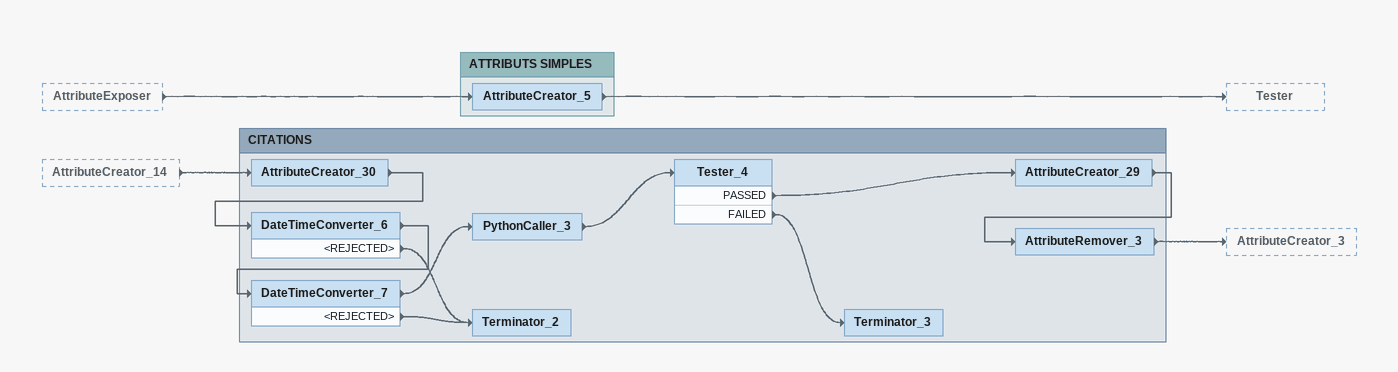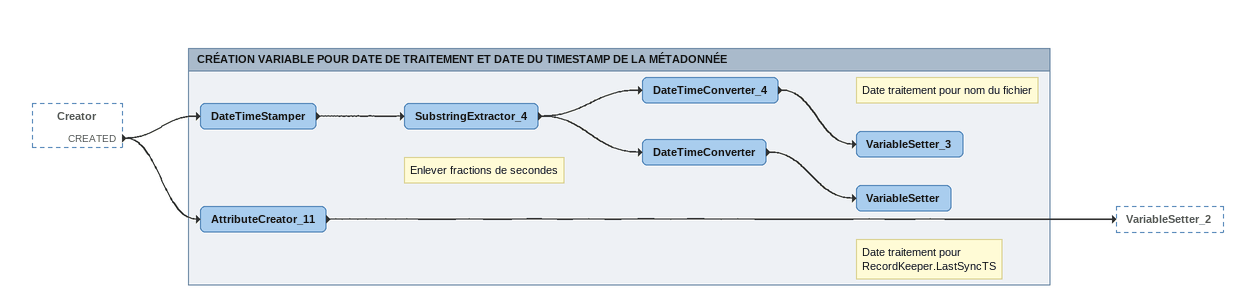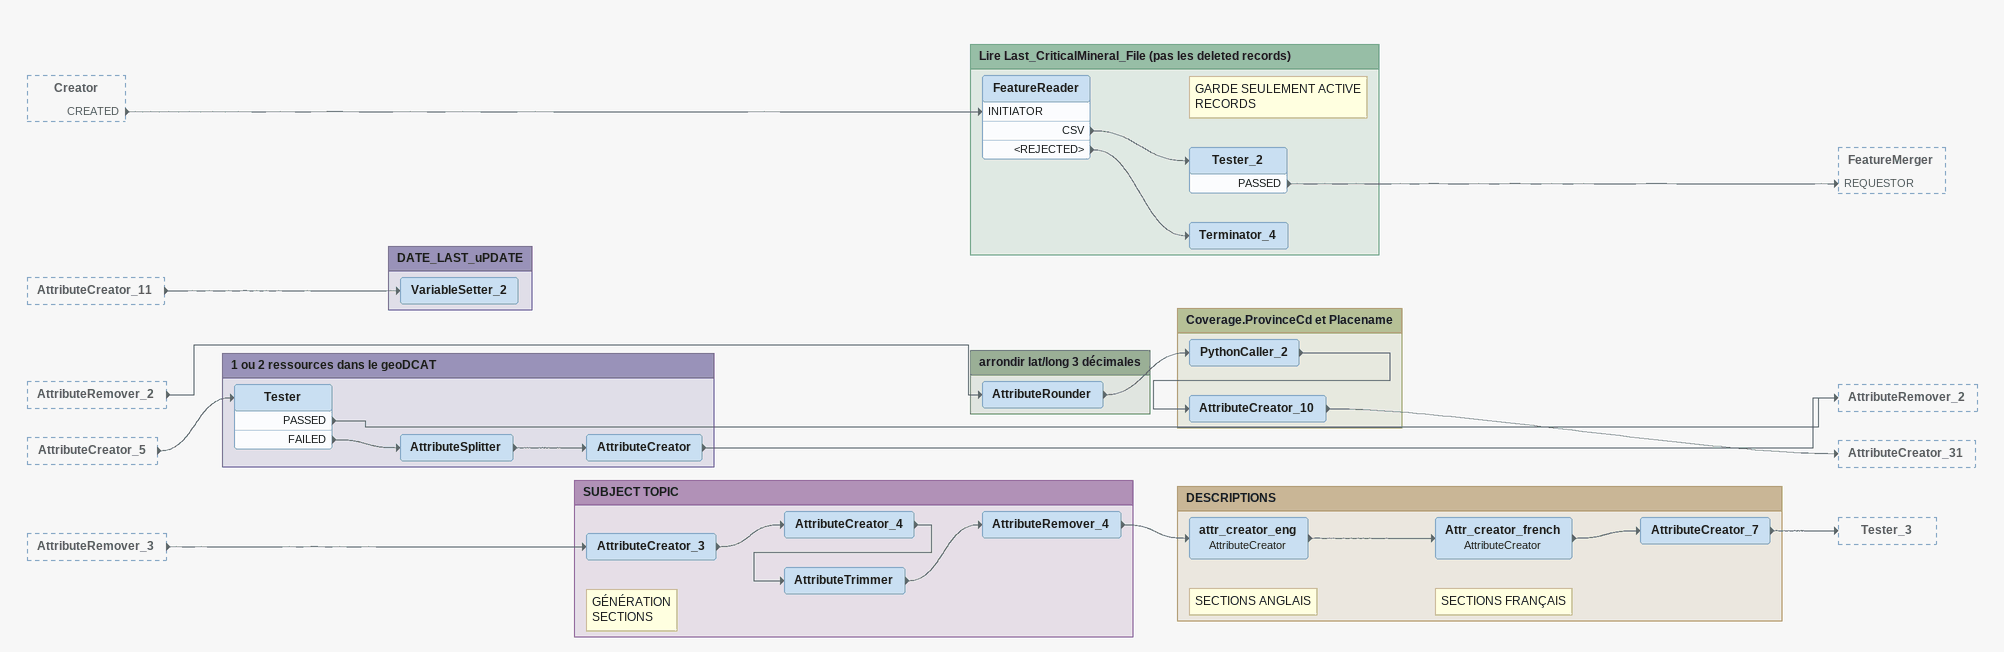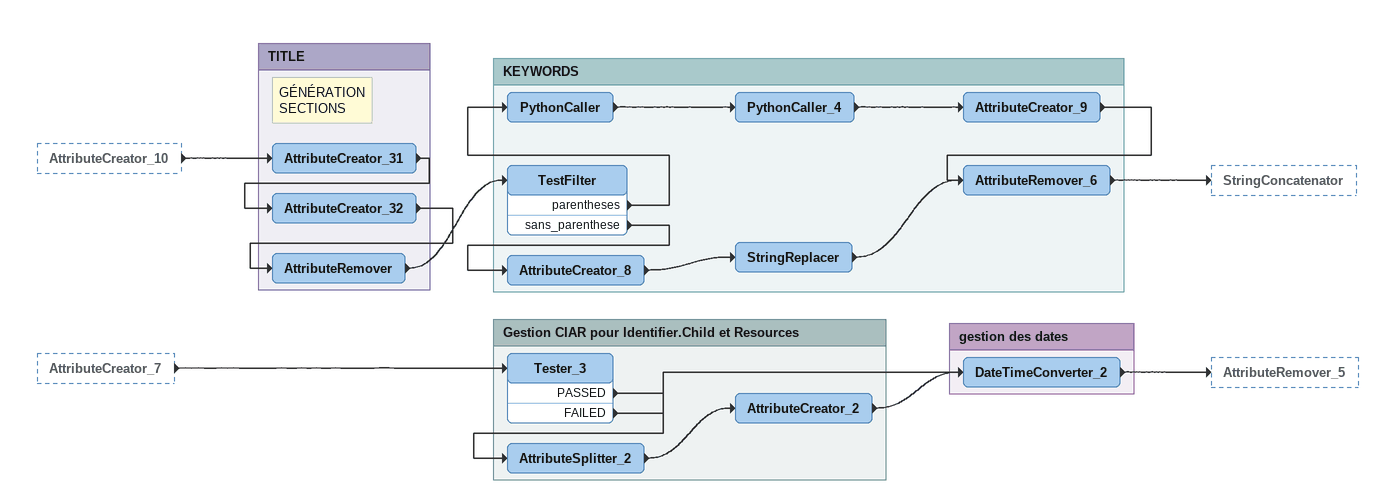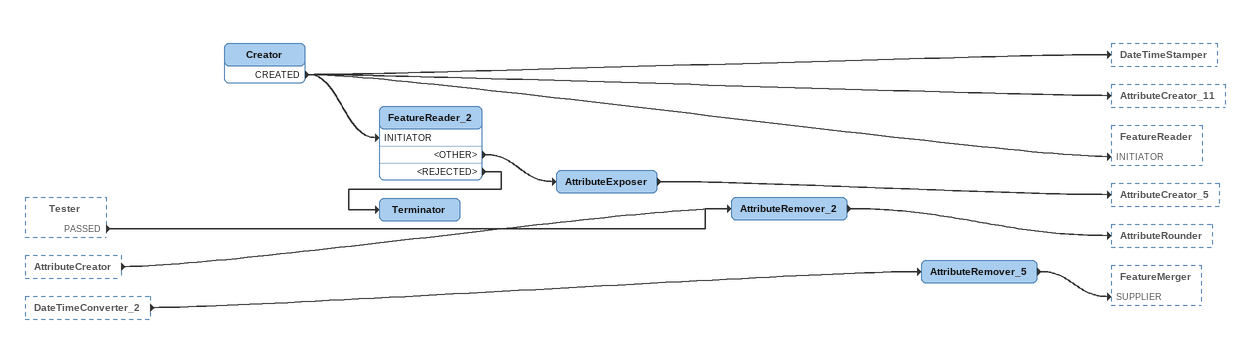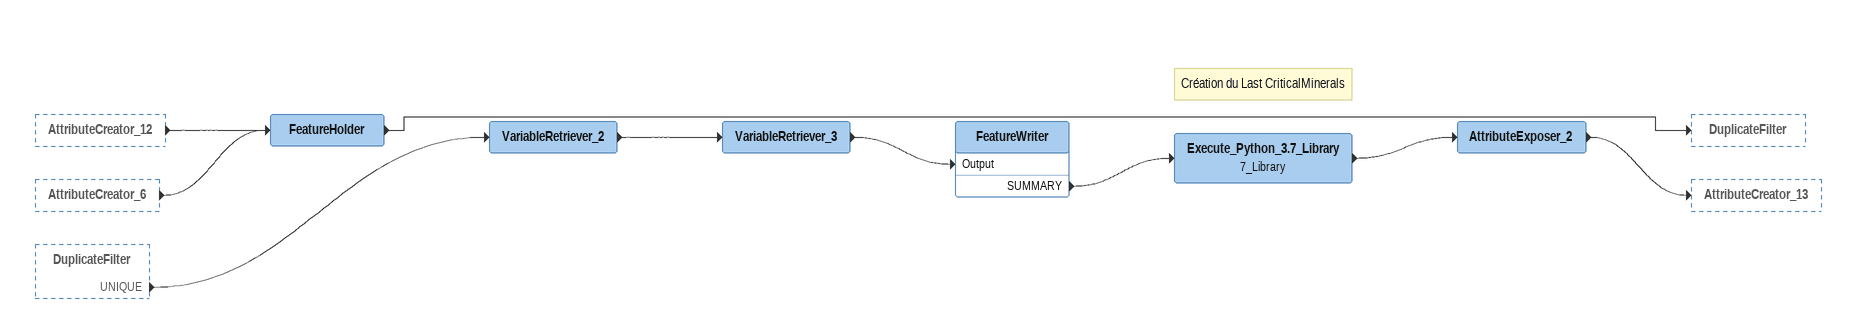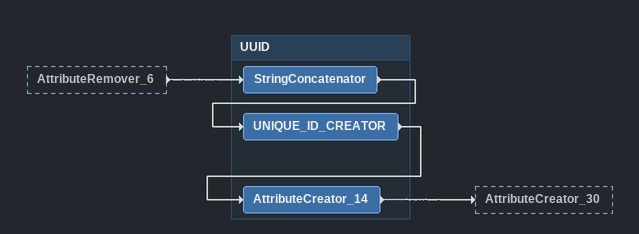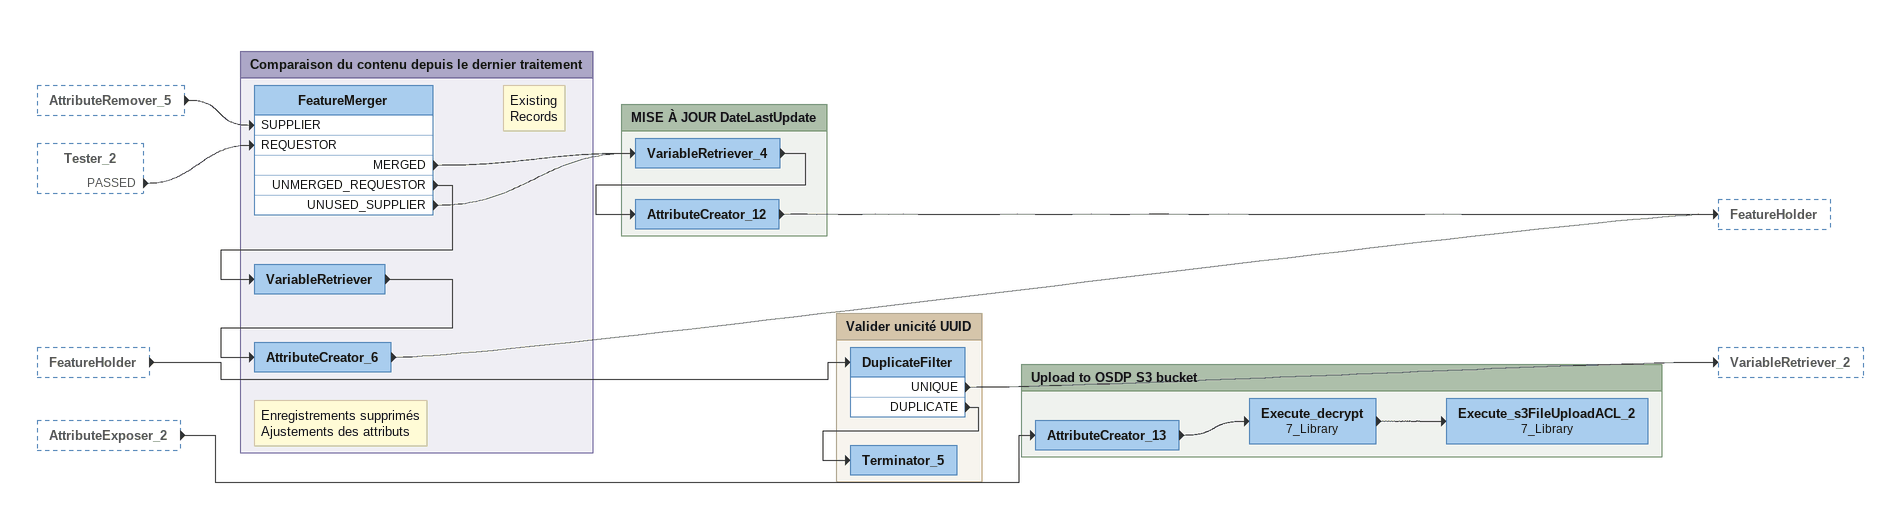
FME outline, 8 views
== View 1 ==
AttributeExposer [outside]
    -> AttributeCreator_5
AttributeCreator_14 [outside]
    -> AttributeCreator_30

Bookmark: ATTRIBUTS SIMPLES
AttributeCreator_5
    -> Tester

Bookmark: CITATIONS
AttributeCreator_30
    -> DateTimeConverter_6
DateTimeConverter_6
    -> DateTimeConverter_7
    <REJECTED> -> Terminator_2
DateTimeConverter_7
    -> PythonCaller_3
    <REJECTED> -> Terminator_2
PythonCaller_3
    -> Tester_4
Tester_4
    PASSED -> AttributeCreator_29
    FAILED -> Terminator_3
AttributeCreator_29
    -> AttributeRemover_3
AttributeRemover_3
    -> AttributeCreator_3
Terminator_3
Terminator_2

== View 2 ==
Creator [outside]
    CREATED -> DateTimeStamper
    CREATED -> AttributeCreator_11

Bookmark: CRÉATION VARIABLE POUR DATE DE TRAITEMENT ET DATE DU TIMESTAMP DE LA MÉTADONNÉE
DateTimeStamper
    -> SubstringExtractor_4
Note: Enlever fractions de secondes
SubstringExtractor_4
    -> DateTimeConverter
    -> DateTimeConverter_4
DateTimeConverter_4
    -> VariableSetter_3
Note: Date traitement pour nom du fichier
VariableSetter_3
DateTimeConverter
    -> VariableSetter
Note: Date traitement pour / RecordKeeper.LastSyncTS
VariableSetter
AttributeCreator_11
    -> VariableSetter_2

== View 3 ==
Creator [outside]
    CREATED -> FeatureReader [INITIATOR]
AttributeCreator_11 [outside]
    -> VariableSetter_2
AttributeRemover_2 [outside]
    -> AttributeRounder
AttributeCreator_5 [outside]
    -> Tester
AttributeRemover_3 [outside]
    -> AttributeCreator_3

Bookmark: Lire Last_CriticalMineral_File (pas les deleted records)
FeatureReader
    CSV -> Tester_2
    <REJECTED> -> Terminator_4
Note: GARDE SEULEMENT ACTIVE RECORDS
Tester_2
    PASSED -> FeatureMerger [REQUESTOR]
Terminator_4

Bookmark: 1 ou 2 ressources dans le geoDCAT
Tester
    PASSED -> AttributeRemover_2
    FAILED -> AttributeSplitter
AttributeSplitter
    -> AttributeCreator
AttributeCreator
    -> AttributeRemover_2

Bookmark: arrondir lat/long 3 décimales
AttributeRounder
    -> PythonCaller_2

Bookmark: Coverage.ProvinceCd et Placename
PythonCaller_2
    -> AttributeCreator_10
AttributeCreator_10
    -> AttributeCreator_31

Bookmark: SUBJECT TOPIC
Note: GÉNÉRATION / SECTIONS
AttributeCreator_3
    -> AttributeCreator_4
AttributeCreator_4
    -> AttributeTrimmer
AttributeTrimmer
    -> AttributeRemover_4
AttributeRemover_4
    -> attr_creator_eng

Bookmark: DESCRIPTIONS
Note: SECTIONS ANGLAIS
attr_creator_eng: AttributeCreator
    -> Attr_creator_french
Note: SECTIONS FRANÇAIS
Attr_creator_french: AttributeCreator
    -> AttributeCreator_7
AttributeCreator_7
    -> Tester_3

Bookmark: DATE_LAST_uPDATE
VariableSetter_2

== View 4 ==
AttributeCreator_10 [outside]
    -> AttributeCreator_31
AttributeCreator_7 [outside]
    -> Tester_3

Bookmark: TITLE
Note: GÉNÉRATION / SECTIONS
AttributeCreator_31
    -> AttributeCreator_32
AttributeCreator_32
    -> AttributeRemover
AttributeRemover
    -> TestFilter

Bookmark: KEYWORDS
TestFilter
    parentheses -> PythonCaller
    sans_parenthese -> AttributeCreator_8
PythonCaller
    -> PythonCaller_4
PythonCaller_4
    -> AttributeCreator_9
AttributeCreator_9
    -> AttributeRemover_6
AttributeCreator_8
    -> StringReplacer
StringReplacer
    -> AttributeRemover_6
AttributeRemover_6
    -> StringConcatenator

Bookmark: Gestion CIAR pour Identifier.Child et Resources
Tester_3
    PASSED -> AttributeSplitter_2
    FAILED -> DateTimeConverter_2
AttributeSplitter_2
    -> AttributeCreator_2
AttributeCreator_2
    -> DateTimeConverter_2

Bookmark: gestion des dates
DateTimeConverter_2
    -> AttributeRemover_5

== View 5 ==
Tester [outside]
    PASSED -> AttributeRemover_2
AttributeCreator [outside]
    -> AttributeRemover_2
DateTimeConverter_2 [outside]
    -> AttributeRemover_5
Creator
    CREATED -> DateTimeStamper
    CREATED -> AttributeCreator_11
    CREATED -> FeatureReader_2 [INITIATOR]
    CREATED -> FeatureReader [INITIATOR]
FeatureReader_2
    <OTHER> -> AttributeExposer
    <REJECTED> -> Terminator
AttributeExposer
    -> AttributeCreator_5
AttributeRemover_2
    -> AttributeRounder
AttributeRemover_5
    -> FeatureMerger [SUPPLIER]
Terminator

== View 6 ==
AttributeCreator_12 [outside]
    -> FeatureHolder
AttributeCreator_6 [outside]
    -> FeatureHolder
DuplicateFilter [outside]
    UNIQUE -> VariableRetriever_2
FeatureHolder
    -> DuplicateFilter
VariableRetriever_2
    -> VariableRetriever_3
VariableRetriever_3
    -> FeatureWriter [Output]
FeatureWriter
    SUMMARY -> Execute_Python_3.7_Library
Note: Création du Last CriticalMinerals
Execute_Python_3.7_Library: 7_Library
    -> AttributeExposer_2
AttributeExposer_2
    -> AttributeCreator_13

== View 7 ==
AttributeRemover_6 [outside]
    -> StringConcatenator

Bookmark: UUID
StringConcatenator
    -> UNIQUE_ID_CREATOR
UNIQUE_ID_CREATOR
    -> AttributeCreator_14
AttributeCreator_14
    -> AttributeCreator_30

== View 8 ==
AttributeRemover_5 [outside]
    -> FeatureMerger [SUPPLIER]
Tester_2 [outside]
    PASSED -> FeatureMerger [REQUESTOR]
FeatureHolder [outside]
    -> DuplicateFilter
AttributeExposer_2 [outside]
    -> AttributeCreator_13

Bookmark: Comparaison du contenu depuis le dernier traitement
Note: Existing / Records
FeatureMerger
    MERGED -> VariableRetriever_4
    UNMERGED_REQUESTOR -> VariableRetriever
    UNUSED_SUPPLIER -> VariableRetriever_4
VariableRetriever
    -> AttributeCreator_6
Note: Enregistrements supprimés / Ajustements des attributs
AttributeCreator_6
    -> FeatureHolder

Bookmark: MISE À JOUR DateLastUpdate
VariableRetriever_4
    -> AttributeCreator_12
AttributeCreator_12
    -> FeatureHolder

Bookmark: Valider unicité UUID
DuplicateFilter
    UNIQUE -> VariableRetriever_2
    DUPLICATE -> Terminator_5
Terminator_5

Bookmark: Upload to OSDP S3 bucket
AttributeCreator_13
    -> Execute_decrypt
Execute_decrypt: 7_Library
    -> Execute_s3FileUploadACL_2
Execute_s3FileUploadACL_2: 7_Library
